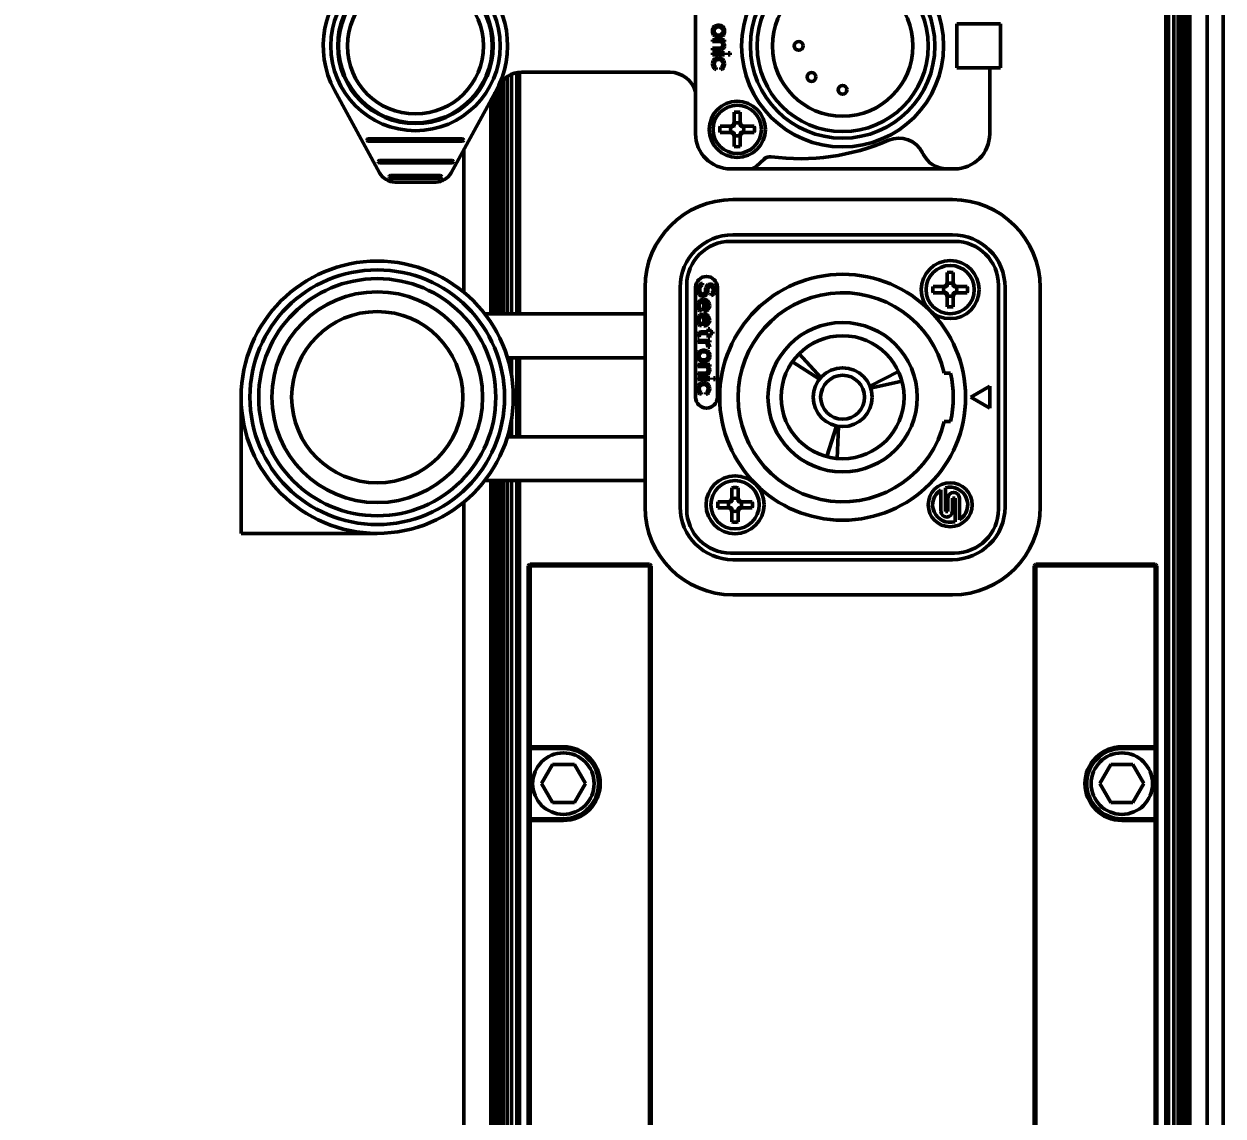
# Model space of a CAD drawing. Header units: millimetres. Extents: x 0 to 3000, y 0 to 3000.
# Drawn here: x 1455.5 to 1592, y 348 to 472.4 of the extents above; entities that cross this region are included whole.
import ezdxf

# ---------------------------------------------------------------- set-up
doc = ezdxf.new("R2010")
doc.units = ezdxf.units.MM
doc.layers.add('Dimension (ANSI)', color=7, linetype='Continuous', lineweight=25)
doc.layers.add('Visible (ANSI)', color=7, linetype='Continuous', lineweight=50)
doc.styles.add('Note Text (ANSI)', font='tahoma.ttf')
doc.dimstyles.new('Default - mm (ANSI)', dxfattribs={"dimtxt": 10, "dimasz": 2.5, "dimexe": 3.175, "dimexo": 1.6002, "dimgap": 0.8, "dimtad": 0, "dimtoh": 1, "dimrnd": 1e-08, "dimzin": 4, "dimdsep": 46, "dimtxsty": 'Note Text (ANSI)', "dimcen": 0.09, "dimdle": 10, "dimclrd": 256, "dimclre": 256, "dimclrt": 256, "dimadec": 1, "dimazin": 1, "dimtfac": 0.3048, "dimtofl": 0, "dimtmove": 0, "dimatfit": 3, "dimfxl": 1, "dimtolj": 1, "dimtzin": 4, "dimlwd": -1, "dimlwe": -1, "dimarcsym": 0})

# ---------------------------------------------------------------- blocks, each defined once
blk = doc.blocks.new('*D17')
at = {"layer": 'Defpoints', "color": 0, "transparency": 16777216}
for p in [(1548.72, 1134.87), (1322.72, 253.67), (1548.72, 253.67)]:
    blk.add_point(p, dxfattribs=at)
at = {"layer": 'Dimension (ANSI)', "transparency": 16777216}
for p, q in [((1547.12, 1134.87), (1319.54, 1134.87)), ((1322.72, 1132.37), (1322.72, 743.43)), ((1322.72, 256.17), (1322.72, 645.11)), ((1547.12, 253.67), (1319.54, 253.67))]:
    blk.add_line(p, q, dxfattribs=at)
for points in [[(1322.3, 1132.37), (1323.13, 1132.37), (1322.72, 1134.87)], [(1322.3, 256.17), (1323.13, 256.17), (1322.72, 253.67)]]:
    blk.add_solid(points, dxfattribs=at)
at = {"layer": 'Dimension (ANSI)', "transparency": 16777216, "insert": (1316.18, 645.91), "char_height": 10, "attachment_point": 1, "rotation": 90, "style": 'Note Text (ANSI)'}
blk.add_mtext('\\A1;881.20 [34.7 in]', dxfattribs=at)

msp = doc.modelspace()

# ---------------------------------------------------------------- linework, layer by layer
at = {"layer": 'Visible (ANSI)'}
for p, q in [((1585.5164, 1101.867), (1585.5164, 286.667)), ((1585.8267, 286.667), (1585.8267, 1101.867)), ((1586.4425, 286.667), (1586.4425, 1101.867)), ((1586.9315, 286.667), (1586.9315, 1101.867)), ((1587.3602, 286.667), (1587.3602, 1101.867)), ((1587.7329, 286.667), (1587.7329, 1101.867)), ((1588.0497, 286.667), (1588.0497, 1101.867)), ((1588.2715, 286.667), (1588.2715, 1101.867)), ((1590.2218, 1101.867), (1590.2218, 286.667)), ((1592.0391, 286.667), (1592.0391, 1101.867)), ((1531.9668, 459.867), (1531.9668, 479.867)), ((1533.9068, 471.732), (1533.9493, 471.8986)), ((1533.9068, 471.3986), (1533.9068, 471.732)), ((1533.9493, 471.232), (1533.9068, 471.3986)), ((1533.9493, 471.8986), (1533.9919, 471.982)), ((1533.9919, 471.1486), (1533.9493, 471.232)), ((1533.9919, 471.982), (1534.077, 472.0653)), ((1534.077, 471.0653), (1533.9919, 471.1486)), ((1534.077, 472.0653), (1534.2046, 472.1486)), ((1534.1195, 471.8153), (1534.077, 471.6486)), ((1534.077, 471.6486), (1534.077, 471.482)), ((1534.077, 471.482), (1534.1195, 471.3153)), ((1534.2046, 471.8986), (1534.1195, 471.8153)), ((1534.1195, 471.3153), (1534.2046, 471.232)), ((1534.2046, 472.1486), (1534.5025, 472.232)), ((1534.3323, 471.982), (1534.2046, 471.8986)), ((1534.2046, 471.232), (1534.3323, 471.1486)), ((1534.5025, 472.0236), (1534.3323, 471.982)), ((1534.3323, 471.1486), (1534.5025, 471.107)), ((1534.5025, 472.232), (1534.6727, 472.232)), ((1534.6727, 472.0236), (1534.5025, 472.0236)), ((1534.5025, 471.107), (1534.6727, 471.107)), ((1534.6727, 472.232), (1534.8429, 472.1903)), ((1534.8429, 471.982), (1534.6727, 472.0236)), ((1534.6727, 471.107), (1534.8429, 471.1486)), ((1534.8429, 472.1903), (1534.9706, 472.1486)), ((1534.9706, 471.8986), (1534.8429, 471.982)), ((1534.8429, 471.1486), (1534.9706, 471.232)), ((1534.9706, 472.1486), (1535.0983, 472.0653)), ((1535.0557, 471.8153), (1534.9706, 471.8986)), ((1534.9706, 471.232), (1535.0557, 471.3153)), ((1535.0983, 471.6486), (1535.0557, 471.8153)), ((1535.0557, 471.3153), (1535.0983, 471.482)), ((1535.0983, 472.0653), (1535.1834, 471.982)), ((1535.0983, 471.482), (1535.0983, 471.6486)), ((1535.1834, 471.1486), (1535.0983, 471.0653)), ((1535.1834, 471.982), (1535.2259, 471.8986)), ((1535.2259, 471.232), (1535.1834, 471.1486)), ((1535.2259, 471.8986), (1535.2685, 471.732)), ((1535.2685, 471.3986), (1535.2259, 471.232)), ((1535.2685, 471.732), (1535.2685, 471.3986)), ((1561.7159, 472.367), (1566.7159, 472.367)), ((1561.7159, 467.367), (1561.7159, 472.367)), ((1566.7159, 472.367), (1566.7159, 467.367)), ((1533.9068, 470.357), (1533.9068, 470.5653)), ((1533.9068, 470.5653), (1535.2685, 470.5653)), ((1534.8855, 470.357), (1533.9068, 470.357)), ((1534.2046, 470.982), (1534.077, 471.0653)), ((1534.5025, 470.8986), (1534.2046, 470.982)), ((1534.6727, 470.8986), (1534.5025, 470.8986)), ((1534.8429, 470.9403), (1534.6727, 470.8986)), ((1534.9706, 470.982), (1534.8429, 470.9403)), ((1534.9706, 470.2736), (1534.8855, 470.357)), ((1535.0983, 471.0653), (1534.9706, 470.982)), ((1535.0557, 470.1486), (1534.9706, 470.2736)), ((1535.0131, 469.732), (1535.0557, 469.8153)), ((1535.2685, 470.357), (1535.0557, 470.357)), ((1535.0557, 470.357), (1535.1408, 470.2736)), ((1535.0983, 469.982), (1535.0557, 470.1486)), ((1535.0557, 469.8153), (1535.0983, 469.982)), ((1535.1408, 470.2736), (1535.2259, 470.1486)), ((1535.2259, 470.1486), (1535.2685, 469.982)), ((1535.2685, 469.8153), (1535.2259, 469.6903)), ((1535.2685, 470.5653), (1535.2685, 470.357)), ((1535.2685, 469.982), (1535.2685, 469.8153)), ((1533.9068, 469.3986), (1533.9068, 469.607)), ((1533.9068, 469.607), (1534.7153, 469.607)), ((1534.7153, 469.3986), (1533.9068, 469.3986)), ((1533.9068, 468.857), (1533.9068, 469.0653)), ((1533.9068, 469.0653), (1535.2685, 469.0653)), ((1535.2685, 468.857), (1533.9068, 468.857)), ((1534.077, 468.3153), (1534.1621, 468.3986)), ((1534.1621, 468.3986), (1534.3323, 468.482)), ((1534.3323, 468.482), (1534.5876, 468.5236)), ((1534.5876, 468.5236), (1534.8429, 468.482)), ((1534.7153, 469.607), (1534.928, 469.6486)), ((1534.928, 469.4403), (1534.7153, 469.3986)), ((1534.8429, 468.482), (1535.0131, 468.3986)), ((1534.928, 469.6486), (1535.0131, 469.732)), ((1535.0557, 469.482), (1534.928, 469.4403)), ((1535.0131, 468.3986), (1535.0983, 468.3153)), ((1535.1408, 469.5653), (1535.0557, 469.482)), ((1535.2259, 469.6903), (1535.1408, 469.5653)), ((1535.2685, 469.0653), (1535.2685, 468.857)), ((1535.694, 468.857), (1535.694, 469.0653)), ((1535.694, 469.0653), (1535.9068, 469.0653)), ((1535.9068, 468.857), (1535.694, 468.857)), ((1535.9068, 469.0653), (1535.9068, 468.857)), ((1533.9068, 467.8153), (1533.9493, 468.0653)), ((1533.9493, 467.5236), (1533.9068, 467.8153)), ((1533.9493, 468.0653), (1533.9919, 468.1903)), ((1534.0344, 467.357), (1533.9493, 467.5236)), ((1533.9919, 468.1903), (1534.077, 468.3153)), ((1534.1621, 467.232), (1534.0344, 467.357)), ((1534.1621, 468.107), (1534.077, 467.857)), ((1534.077, 467.857), (1534.1195, 467.5653)), ((1534.1195, 467.5653), (1534.2046, 467.4403)), ((1534.2897, 468.232), (1534.1621, 468.107)), ((1534.3323, 467.1903), (1534.1621, 467.232)), ((1534.2046, 467.4403), (1534.3323, 467.3986)), ((1534.5025, 468.3153), (1534.2897, 468.232)), ((1534.3323, 467.3986), (1534.3323, 467.1903)), ((1534.6302, 468.3153), (1534.5025, 468.3153)), ((1534.8004, 468.2736), (1534.6302, 468.3153)), ((1534.8855, 468.232), (1534.8004, 468.2736)), ((1534.8429, 467.3986), (1534.9706, 467.4403)), ((1534.8429, 467.1903), (1534.8429, 467.3986)), ((1535.0131, 467.232), (1534.8429, 467.1903)), ((1535.0131, 468.107), (1534.8855, 468.232)), ((1534.9706, 467.4403), (1535.0557, 467.5653)), ((1535.0557, 468.0236), (1535.0131, 468.107)), ((1535.1408, 467.357), (1535.0131, 467.232)), ((1535.0983, 467.857), (1535.0557, 468.0236)), ((1535.0557, 467.5653), (1535.0983, 467.857)), ((1535.0983, 468.3153), (1535.1834, 468.1903)), ((1535.2259, 467.5236), (1535.1408, 467.357)), ((1535.1834, 468.1903), (1535.2259, 468.0653)), ((1535.2259, 468.0653), (1535.2685, 467.8153)), ((1535.2685, 467.8153), (1535.2259, 467.5236)), ((1566.7159, 467.367), (1561.7159, 467.367)), ((1565.4668, 467.367), (1565.4668, 459.867)), ((1510.0734, 466.0223), (1510.0734, 439.367)), ((1510.502, 466.3671), (1510.502, 439.367)), ((1510.9911, 466.6298), (1510.9911, 439.367)), ((1511.6068, 466.8155), (1511.6068, 439.367)), ((1511.9172, 439.367), (1511.9172, 466.8571)), ((1529.0668, 466.867), (1512.1602, 466.867)), ((1495.9933, 455.4085), (1490.8474, 464.833)), ((1509.1371, 464.5775), (1504.1307, 455.4085)), ((1509.123, 464.5517), (1509.123, 439.367)), ((1509.3838, 465.0252), (1509.3838, 439.367)), ((1509.7006, 465.5847), (1509.7006, 439.367)), ((1508.6399, 463.6669), (1508.6399, 439.367)), ((1508.677, 463.7348), (1508.677, 439.367)), ((1508.7696, 463.9044), (1508.7696, 439.367)), ((1508.9183, 464.1767), (1508.9183, 439.367)), ((1536.3668, 462.3127), (1536.3668, 461.217)), ((1537.0668, 462.3127), (1537.0668, 461.217)), ((1535.8668, 460.717), (1534.771, 460.717)), ((1535.8668, 460.717), (1536.2617, 460.717)), ((1536.3668, 460.822), (1536.3668, 461.217)), ((1537.0668, 461.217), (1537.0668, 460.822)), ((1537.1719, 460.717), (1537.5668, 460.717)), ((1538.6625, 460.717), (1537.5668, 460.717)), ((1494.6868, 459.277), (1505.4068, 459.277)), ((1505.4068, 459.007), (1494.6868, 459.007)), ((1535.8668, 460.017), (1534.771, 460.017)), ((1536.2617, 460.017), (1535.8668, 460.017)), ((1536.3668, 459.517), (1536.3668, 459.9119)), ((1536.3668, 459.517), (1536.3668, 458.4212)), ((1537.0668, 459.9119), (1537.0668, 459.517)), ((1537.0668, 459.517), (1537.0668, 458.4212)), ((1537.5668, 460.017), (1537.1719, 460.017)), ((1538.6625, 460.017), (1537.5668, 460.017)), ((1505.5945, 441.8119), (1505.5945, 458.0893)), ((1557.8949, 457.5509), (1557.8282, 457.6875)), ((1495.9768, 456.827), (1504.2468, 456.827)), ((1504.2468, 456.557), (1495.9768, 456.557)), ((1539.7712, 456.9848), (1538.8547, 456.1341)), ((1497.2268, 455.097), (1502.8968, 455.097)), ((1502.8968, 454.827), (1497.2268, 454.827)), ((1538.1744, 455.867), (1535.9668, 455.867)), ((1538.1744, 455.867), (1560.5908, 455.867)), ((1561.4668, 455.867), (1560.5908, 455.867)), ((1497.7487, 454.367), (1502.3753, 454.367)), ((1536.2168, 452.367), (1561.2168, 452.367)), ((1561.2168, 448.367), (1536.2168, 448.367)), ((1561.4668, 447.617), (1535.9668, 447.617)), ((1560.6168, 444.0627), (1560.6168, 442.967)), ((1561.3168, 444.0627), (1561.3168, 442.967)), ((1530.9668, 442.617), (1530.9668, 417.117)), ((1532.2168, 442.2836), (1532.2593, 442.492)), ((1532.2593, 442.492), (1532.387, 442.7003)), ((1532.387, 442.7003), (1532.5997, 442.8253)), ((1532.5146, 442.4503), (1532.4721, 442.2836)), ((1532.6423, 442.5753), (1532.5146, 442.4503)), ((1532.5997, 442.8253), (1532.77, 442.867)), ((1532.77, 442.617), (1532.6423, 442.5753)), ((1532.77, 442.867), (1532.77, 442.617)), ((1533.1529, 442.367), (1533.238, 442.5336)), ((1533.238, 442.5336), (1533.4083, 442.7003)), ((1533.4083, 442.7003), (1533.5785, 442.742)), ((1533.4934, 442.4503), (1533.4083, 442.3253)), ((1533.621, 442.492), (1533.4934, 442.4503)), ((1533.5785, 442.742), (1533.7487, 442.742)), ((1533.7061, 442.492), (1533.621, 442.492)), ((1533.8338, 442.4503), (1533.7061, 442.492)), ((1533.7487, 442.742), (1533.9189, 442.7003)), ((1533.9189, 442.3253), (1533.8338, 442.4503)), ((1533.9189, 442.7003), (1534.0891, 442.5336)), ((1534.0891, 442.5336), (1534.1742, 442.367)), ((1560.1168, 442.467), (1559.021, 442.467)), ((1560.1168, 442.467), (1560.5117, 442.467)), ((1560.6168, 442.572), (1560.6168, 442.967)), ((1561.3168, 442.967), (1561.3168, 442.572)), ((1561.4219, 442.467), (1561.8168, 442.467)), ((1562.9125, 442.467), (1561.8168, 442.467)), ((1566.4668, 417.117), (1566.4668, 442.617)), ((1526.2168, 417.367), (1526.2168, 442.367)), ((1530.2168, 442.367), (1530.2168, 417.367)), ((1531.9668, 429.867), (1531.9668, 442.367)), ((1532.2168, 441.9503), (1532.2168, 442.2836)), ((1532.2593, 441.742), (1532.2168, 441.9503)), ((1532.3444, 441.5753), (1532.2593, 441.742)), ((1532.5146, 441.4086), (1532.3444, 441.5753)), ((1532.4721, 442.2836), (1532.4721, 441.9503)), ((1532.4721, 441.9503), (1532.5146, 441.7836)), ((1532.5146, 441.7836), (1532.5997, 441.6586)), ((1532.6849, 441.3253), (1532.5146, 441.4086)), ((1532.5997, 441.6586), (1532.7274, 441.5753)), ((1532.8976, 441.3253), (1532.6849, 441.3253)), ((1532.7274, 441.5753), (1532.8551, 441.5753)), ((1532.8551, 441.5753), (1532.9827, 441.6586)), ((1533.0678, 441.4086), (1532.8976, 441.3253)), ((1532.9827, 441.6586), (1533.0678, 441.7836)), ((1533.0678, 441.7836), (1533.1104, 441.9503)), ((1533.238, 441.5753), (1533.0678, 441.4086)), ((1533.1104, 442.2003), (1533.1529, 442.367)), ((1533.1104, 441.9503), (1533.1104, 442.2003)), ((1533.3231, 441.742), (1533.238, 441.5753)), ((1533.3657, 441.9503), (1533.3231, 441.742)), ((1533.4083, 442.3253), (1533.3657, 442.2003)), ((1533.3657, 442.2003), (1533.3657, 441.9503)), ((1533.7487, 441.7003), (1533.8338, 441.742)), ((1533.7487, 441.4503), (1533.7487, 441.7003)), ((1533.8763, 441.492), (1533.7487, 441.4503)), ((1533.8338, 441.742), (1533.9189, 441.8253)), ((1534.0466, 441.617), (1533.8763, 441.492)), ((1533.9614, 442.2003), (1533.9189, 442.3253)), ((1533.9189, 441.8253), (1533.9614, 441.9503)), ((1533.9614, 441.9503), (1533.9614, 442.2003)), ((1534.1742, 441.7836), (1534.0466, 441.617)), ((1534.1742, 442.367), (1534.2168, 442.2003)), ((1534.2168, 441.992), (1534.1742, 441.7836)), ((1534.2168, 442.2003), (1534.2168, 441.992)), ((1534.4668, 442.367), (1534.4668, 429.867)), ((1560.1168, 441.767), (1559.021, 441.767)), ((1560.5117, 441.767), (1560.1168, 441.767)), ((1560.6168, 441.267), (1560.6168, 441.6619)), ((1560.6168, 441.267), (1560.6168, 440.1712)), ((1561.3168, 441.6619), (1561.3168, 441.267)), ((1561.3168, 441.267), (1561.3168, 440.1712)), ((1561.8168, 441.767), (1561.4219, 441.767)), ((1562.9125, 441.767), (1561.8168, 441.767)), ((1567.2168, 417.367), (1567.2168, 442.367)), ((1571.2168, 442.367), (1571.2168, 417.367)), ((1532.2168, 440.2836), (1532.2593, 440.5336)), ((1532.2593, 439.992), (1532.2168, 440.2836)), ((1532.2593, 440.5336), (1532.3019, 440.6586)), ((1532.3444, 439.8253), (1532.2593, 439.992)), ((1532.3019, 440.6586), (1532.387, 440.7836)), ((1532.4721, 439.7003), (1532.3444, 439.8253)), ((1532.387, 440.7836), (1532.4721, 440.867)), ((1532.4295, 440.492), (1532.387, 440.3253)), ((1532.387, 440.3253), (1532.4295, 440.0336)), ((1532.4721, 440.5753), (1532.4295, 440.492)), ((1532.4295, 440.0336), (1532.5146, 439.9086)), ((1532.4721, 440.867), (1532.6423, 440.9503)), ((1532.5997, 440.7003), (1532.4721, 440.5753)), ((1532.6423, 439.6586), (1532.4721, 439.7003)), ((1532.5146, 439.9086), (1532.6423, 439.867)), ((1532.6849, 440.742), (1532.5997, 440.7003)), ((1532.6423, 440.9503), (1532.8976, 440.992)), ((1532.6423, 439.867), (1532.6423, 439.6586)), ((1532.8125, 440.7836), (1532.6849, 440.742)), ((1532.8976, 440.7836), (1532.8125, 440.7836)), ((1532.8976, 440.992), (1533.1529, 440.9503)), ((1532.8976, 439.6586), (1532.8976, 440.7836)), ((1533.0678, 440.742), (1533.0678, 439.867)), ((1533.1104, 440.742), (1533.0678, 440.742)), ((1533.0678, 439.867), (1533.1529, 439.867)), ((1533.238, 439.7003), (1533.0678, 439.6586)), ((1533.1955, 440.7003), (1533.1104, 440.742)), ((1533.1529, 440.9503), (1533.3231, 440.867)), ((1533.1529, 439.867), (1533.2806, 439.9503)), ((1533.3231, 440.5753), (1533.1955, 440.7003)), ((1533.4083, 439.8253), (1533.238, 439.7003)), ((1533.2806, 439.9503), (1533.3657, 440.0753)), ((1533.3231, 440.867), (1533.4083, 440.7836)), ((1533.3657, 440.492), (1533.3231, 440.5753)), ((1533.4083, 440.3253), (1533.3657, 440.492)), ((1533.3657, 440.0753), (1533.4083, 440.3253)), ((1533.4083, 440.7836), (1533.4934, 440.6586)), ((1533.5359, 440.0336), (1533.4083, 439.8253)), ((1533.4934, 440.6586), (1533.5359, 440.5336)), ((1533.5359, 440.5336), (1533.5785, 440.2836)), ((1533.5785, 440.2836), (1533.5359, 440.0336)), ((1526.2168, 439.367), (1507.9642, 439.367)), ((1532.2168, 438.617), (1532.2593, 438.867)), ((1532.2593, 438.3253), (1532.2168, 438.617)), ((1532.2593, 438.867), (1532.3019, 438.992)), ((1532.3019, 438.992), (1532.387, 439.117)), ((1532.387, 439.117), (1532.4721, 439.2003)), ((1532.4295, 438.8253), (1532.387, 438.6586)), ((1532.387, 438.6586), (1532.4295, 438.367)), ((1532.4721, 438.9086), (1532.4295, 438.8253)), ((1532.4295, 438.367), (1532.5146, 438.242)), ((1532.4721, 439.2003), (1532.6423, 439.2836)), ((1532.5997, 439.0336), (1532.4721, 438.9086)), ((1532.6849, 439.0753), (1532.5997, 439.0336)), ((1532.6423, 439.2836), (1532.8976, 439.3253)), ((1532.8125, 439.117), (1532.6849, 439.0753)), ((1532.8976, 439.117), (1532.8125, 439.117)), ((1533.0678, 439.6586), (1532.8976, 439.6586)), ((1532.8976, 439.3253), (1533.1529, 439.2836)), ((1532.8976, 437.992), (1532.8976, 439.117)), ((1533.0678, 439.0753), (1533.0678, 438.2003)), ((1533.1104, 439.0753), (1533.0678, 439.0753)), ((1533.1955, 439.0336), (1533.1104, 439.0753)), ((1533.1529, 439.2836), (1533.3231, 439.2003)), ((1533.3231, 438.9086), (1533.1955, 439.0336)), ((1533.2806, 438.2836), (1533.3657, 438.4086)), ((1533.3231, 439.2003), (1533.4083, 439.117)), ((1533.3657, 438.8253), (1533.3231, 438.9086)), ((1533.4083, 438.6586), (1533.3657, 438.8253)), ((1533.3657, 438.4086), (1533.4083, 438.6586)), ((1533.4083, 439.117), (1533.4934, 438.992)), ((1533.5359, 438.367), (1533.4083, 438.1586)), ((1533.4934, 438.992), (1533.5359, 438.867)), ((1533.5359, 438.867), (1533.5785, 438.617)), ((1533.5785, 438.617), (1533.5359, 438.367)), ((1532.2168, 436.742), (1532.2593, 436.992)), ((1532.3444, 438.1586), (1532.2593, 438.3253)), ((1532.2593, 436.992), (1532.3019, 437.117)), ((1532.3019, 437.117), (1532.387, 437.242)), ((1532.4721, 438.0336), (1532.3444, 438.1586)), ((1532.387, 437.242), (1532.5572, 437.3253)), ((1532.5146, 437.0753), (1532.4295, 436.9503)), ((1532.6423, 437.992), (1532.4721, 438.0336)), ((1532.5146, 438.242), (1532.6423, 438.2003)), ((1532.6423, 437.117), (1532.5146, 437.0753)), ((1532.5572, 437.3253), (1533.4083, 437.3253)), ((1532.6423, 438.2003), (1532.6423, 437.992)), ((1533.4083, 437.117), (1532.6423, 437.117)), ((1533.0678, 437.992), (1532.8976, 437.992)), ((1533.0678, 438.2003), (1533.1529, 438.2003)), ((1533.238, 438.0336), (1533.0678, 437.992)), ((1533.1529, 438.2003), (1533.2806, 438.2836)), ((1533.4083, 438.1586), (1533.238, 438.0336)), ((1533.4083, 437.3253), (1533.4083, 437.6586)), ((1533.4083, 437.6586), (1533.5785, 437.6586)), ((1533.4083, 436.6586), (1533.4083, 437.117)), ((1533.5785, 437.6586), (1533.5785, 437.3253)), ((1533.5785, 437.3253), (1533.9189, 437.3253)), ((1533.9189, 437.117), (1533.5785, 437.117)), ((1533.5785, 437.117), (1533.5785, 436.6586)), ((1533.9189, 437.3253), (1533.9189, 437.117)), ((1532.387, 436.742), (1532.2168, 436.742)), ((1532.2168, 436.117), (1532.2168, 436.3253)), ((1532.2168, 436.3253), (1533.5785, 436.3253)), ((1533.0678, 436.117), (1532.2168, 436.117)), ((1532.4295, 436.9503), (1532.387, 436.742)), ((1533.238, 435.992), (1533.0678, 436.117)), ((1533.3231, 435.8253), (1533.238, 435.992)), ((1533.5785, 436.117), (1533.3231, 436.117)), ((1533.3231, 436.117), (1533.4083, 436.0336)), ((1533.3657, 435.5753), (1533.3231, 435.8253)), ((1533.5785, 436.6586), (1533.4083, 436.6586)), ((1533.4083, 436.0336), (1533.4934, 435.9086)), ((1533.4934, 435.9086), (1533.5359, 435.7836)), ((1533.5359, 435.7836), (1533.5785, 435.5753)), ((1533.5785, 436.3253), (1533.5785, 436.117)), ((1510.5492, 434.367), (1526.2168, 434.367)), ((1510.9911, 434.367), (1510.9911, 432.5024)), ((1511.6068, 434.367), (1511.6068, 425.367)), ((1511.9172, 425.367), (1511.9172, 434.367)), ((1532.2168, 434.742), (1532.2593, 434.9086)), ((1532.2168, 434.4086), (1532.2168, 434.742)), ((1532.2593, 434.242), (1532.2168, 434.4086)), ((1532.2593, 434.9086), (1532.3019, 434.992)), ((1532.3019, 434.1586), (1532.2593, 434.242)), ((1532.3019, 434.992), (1532.387, 435.0753)), ((1532.387, 435.0753), (1532.5146, 435.1586)), ((1532.4295, 434.8253), (1532.387, 434.6586)), ((1532.387, 434.6586), (1532.387, 434.492)), ((1532.387, 434.492), (1532.4295, 434.3253)), ((1532.5146, 434.9086), (1532.4295, 434.8253)), ((1532.4295, 434.3253), (1532.5146, 434.242)), ((1532.5146, 435.1586), (1532.8125, 435.242)), ((1532.6423, 434.992), (1532.5146, 434.9086)), ((1532.5146, 434.242), (1532.6423, 434.1586)), ((1532.8125, 435.0336), (1532.6423, 434.992)), ((1532.8125, 435.242), (1532.9827, 435.242)), ((1532.9827, 435.0336), (1532.8125, 435.0336)), ((1532.9827, 435.242), (1533.1529, 435.2003)), ((1533.1529, 434.992), (1532.9827, 435.0336)), ((1533.1529, 435.2003), (1533.2806, 435.1586)), ((1533.2806, 434.9086), (1533.1529, 434.992)), ((1533.1529, 434.1586), (1533.2806, 434.242)), ((1533.2806, 435.1586), (1533.4083, 435.0753)), ((1533.3657, 434.8253), (1533.2806, 434.9086)), ((1533.2806, 434.242), (1533.3657, 434.3253)), ((1533.5785, 435.5753), (1533.3657, 435.5753)), ((1533.4083, 434.6586), (1533.3657, 434.8253)), ((1533.3657, 434.3253), (1533.4083, 434.492)), ((1533.4083, 435.0753), (1533.4934, 434.992)), ((1533.4083, 434.492), (1533.4083, 434.6586)), ((1533.4934, 434.992), (1533.5359, 434.9086)), ((1533.5359, 434.242), (1533.4934, 434.1586)), ((1533.5359, 434.9086), (1533.5785, 434.742)), ((1533.5785, 434.4086), (1533.5359, 434.242)), ((1533.5785, 434.742), (1533.5785, 434.4086)), ((1543.7522, 434.8018), (1546.2237, 432.1046)), ((1532.2168, 433.367), (1532.2168, 433.5753)), ((1532.2168, 433.5753), (1533.5785, 433.5753)), ((1533.1955, 433.367), (1532.2168, 433.367)), ((1532.387, 434.0753), (1532.3019, 434.1586)), ((1532.5146, 433.992), (1532.387, 434.0753)), ((1532.8125, 433.9086), (1532.5146, 433.992)), ((1532.6423, 434.1586), (1532.8125, 434.117)), ((1532.8125, 434.117), (1532.9827, 434.117)), ((1532.9827, 433.9086), (1532.8125, 433.9086)), ((1532.9827, 434.117), (1533.1529, 434.1586)), ((1533.1529, 433.9503), (1532.9827, 433.9086)), ((1533.2806, 433.992), (1533.1529, 433.9503)), ((1533.2806, 433.2836), (1533.1955, 433.367)), ((1533.4083, 434.0753), (1533.2806, 433.992)), ((1533.3657, 433.1586), (1533.2806, 433.2836)), ((1533.5785, 433.367), (1533.3657, 433.367)), ((1533.3657, 433.367), (1533.4508, 433.2836)), ((1533.4083, 432.992), (1533.3657, 433.1586)), ((1533.3657, 432.8253), (1533.4083, 432.992)), ((1533.4934, 434.1586), (1533.4083, 434.0753)), ((1533.4508, 433.2836), (1533.5359, 433.1586)), ((1533.5359, 433.1586), (1533.5785, 432.992)), ((1533.5785, 433.5753), (1533.5785, 433.367)), ((1533.5785, 432.992), (1533.5785, 432.8253)), ((1546.0802, 431.9336), (1542.9948, 433.8992)), ((1532.2168, 432.4086), (1532.2168, 432.617)), ((1532.2168, 432.617), (1533.0253, 432.617)), ((1533.0253, 432.4086), (1532.2168, 432.4086)), ((1532.2168, 431.867), (1532.2168, 432.0753)), ((1532.2168, 432.0753), (1533.5785, 432.0753)), ((1533.5785, 431.867), (1532.2168, 431.867)), ((1532.6423, 431.492), (1532.8976, 431.5336)), ((1532.8976, 431.5336), (1533.1529, 431.492)), ((1533.0253, 432.617), (1533.238, 432.6586)), ((1533.238, 432.4503), (1533.0253, 432.4086)), ((1533.238, 432.6586), (1533.3231, 432.742)), ((1533.3657, 432.492), (1533.238, 432.4503)), ((1533.3231, 432.742), (1533.3657, 432.8253)), ((1533.4508, 432.5753), (1533.3657, 432.492)), ((1533.5359, 432.7003), (1533.4508, 432.5753)), ((1533.5785, 432.8253), (1533.5359, 432.7003)), ((1533.5785, 432.0753), (1533.5785, 431.867)), ((1534.004, 431.867), (1534.004, 432.0753)), ((1534.004, 432.0753), (1534.2168, 432.0753)), ((1534.2168, 431.867), (1534.004, 431.867)), ((1534.2168, 432.0753), (1534.2168, 431.867)), ((1551.8248, 431.117), (1555.0698, 432.8062)), ((1555.4728, 431.699), (1551.9012, 430.9072)), ((1560.2947, 432.617), (1561.013, 432.617)), ((1532.2168, 430.8253), (1532.2593, 431.0753)), ((1532.2593, 430.5336), (1532.2168, 430.8253)), ((1532.2593, 431.0753), (1532.3019, 431.2003)), ((1532.3444, 430.367), (1532.2593, 430.5336)), ((1532.3019, 431.2003), (1532.387, 431.3253)), ((1532.4721, 430.242), (1532.3444, 430.367)), ((1532.387, 431.3253), (1532.4721, 431.4086)), ((1532.4721, 431.117), (1532.387, 430.867)), ((1532.387, 430.867), (1532.4295, 430.5753)), ((1532.4295, 430.5753), (1532.5146, 430.4503)), ((1532.4721, 431.4086), (1532.6423, 431.492)), ((1532.5997, 431.242), (1532.4721, 431.117)), ((1532.6423, 430.2003), (1532.4721, 430.242)), ((1532.5146, 430.4503), (1532.6423, 430.4086)), ((1532.8125, 431.3253), (1532.5997, 431.242)), ((1532.6423, 430.4086), (1532.6423, 430.2003)), ((1532.9402, 431.3253), (1532.8125, 431.3253)), ((1533.1104, 431.2836), (1532.9402, 431.3253)), ((1533.1955, 431.242), (1533.1104, 431.2836)), ((1533.1529, 431.492), (1533.3231, 431.4086)), ((1533.1529, 430.4086), (1533.2806, 430.4503)), ((1533.1529, 430.2003), (1533.1529, 430.4086)), ((1533.3231, 430.242), (1533.1529, 430.2003)), ((1533.3231, 431.117), (1533.1955, 431.242)), ((1533.2806, 430.4503), (1533.3657, 430.5753)), ((1533.3231, 431.4086), (1533.4083, 431.3253)), ((1533.3657, 431.0336), (1533.3231, 431.117)), ((1533.4508, 430.367), (1533.3231, 430.242)), ((1533.4083, 430.867), (1533.3657, 431.0336)), ((1533.3657, 430.5753), (1533.4083, 430.867)), ((1533.4083, 431.3253), (1533.4934, 431.2003)), ((1533.5359, 430.5336), (1533.4508, 430.367)), ((1533.4934, 431.2003), (1533.5359, 431.0753)), ((1533.5359, 431.0753), (1533.5785, 430.8253)), ((1533.5785, 430.8253), (1533.5359, 430.5336)), ((1565.4668, 431.117), (1563.3017, 429.867)), ((1565.4668, 431.117), (1565.4668, 428.617)), ((1480.2168, 429.867), (1480.2168, 414.367)), ((1563.3017, 429.867), (1565.4668, 428.617)), ((1510.9911, 427.2315), (1510.9911, 425.367)), ((1546.9253, 423.1001), (1548.0254, 426.5891)), ((1548.2453, 426.5503), (1548.0858, 422.8955)), ((1561.013, 427.117), (1560.2947, 427.117)), ((1526.2168, 425.367), (1510.5492, 425.367)), ((1507.9642, 420.367), (1526.2168, 420.367)), ((1508.6399, 420.367), (1508.6399, 286.667)), ((1508.677, 420.367), (1508.677, 286.667)), ((1508.7696, 420.367), (1508.7696, 286.667)), ((1508.9183, 420.367), (1508.9183, 286.667)), ((1509.123, 420.367), (1509.123, 286.667)), ((1509.3838, 420.367), (1509.3838, 286.667)), ((1509.7006, 420.367), (1509.7006, 286.667)), ((1510.0734, 420.367), (1510.0734, 286.667)), ((1510.502, 420.367), (1510.502, 286.667)), ((1510.9911, 420.367), (1510.9911, 286.667)), ((1511.6068, 420.367), (1511.6068, 286.667)), ((1511.9172, 286.667), (1511.9172, 420.367)), ((1536.1168, 419.5627), (1536.1168, 418.467)), ((1536.8168, 419.5627), (1536.8168, 418.467)), ((1559.9168, 416.867), (1559.9168, 419.3192)), ((1560.4168, 419.5398), (1560.4168, 416.867)), ((1505.5945, 286.667), (1505.5945, 417.922)), ((1535.6168, 417.967), (1534.521, 417.967)), ((1535.6168, 417.967), (1536.0117, 417.967)), ((1536.1168, 418.072), (1536.1168, 418.467)), ((1536.8168, 418.467), (1536.8168, 418.072)), ((1536.9219, 417.967), (1537.3168, 417.967)), ((1538.4125, 417.967), (1537.3168, 417.967)), ((1560.7168, 416.867), (1560.7168, 418.367)), ((1561.5168, 418.367), (1561.2168, 418.367)), ((1561.2168, 418.367), (1561.2168, 416.867)), ((1561.5168, 415.6941), (1561.5168, 418.367)), ((1562.0168, 418.367), (1562.0168, 415.9148)), ((1535.6168, 417.267), (1534.521, 417.267)), ((1536.0117, 417.267), (1535.6168, 417.267)), ((1536.1168, 416.767), (1536.1168, 417.1619)), ((1536.1168, 416.767), (1536.1168, 415.6712)), ((1536.8168, 417.1619), (1536.8168, 416.767)), ((1536.8168, 416.767), (1536.8168, 415.6712)), ((1537.3168, 417.267), (1536.9219, 417.267)), ((1538.4125, 417.267), (1537.3168, 417.267)), ((1560.4168, 416.867), (1560.7168, 416.867)), ((1480.2168, 414.367), (1495.7168, 414.367)), ((1535.9668, 412.117), (1561.4668, 412.117)), ((1536.2168, 411.367), (1561.2168, 411.367)), ((1513.0168, 410.767), (1512.9168, 410.667)), ((1512.9168, 390.067), (1512.9168, 410.667)), ((1513.0168, 410.767), (1513.1168, 410.867)), ((1513.1168, 410.667), (1513.0168, 410.767)), ((1513.1168, 410.867), (1526.7168, 410.867)), ((1513.1168, 410.667), (1526.7168, 410.667)), ((1513.1168, 390.067), (1513.1168, 410.667)), ((1526.8168, 410.767), (1526.7168, 410.867)), ((1526.7168, 410.667), (1526.8168, 410.767)), ((1526.7168, 410.667), (1526.7168, 286.667)), ((1526.8168, 410.767), (1526.9168, 410.667)), ((1526.9168, 410.667), (1526.9168, 286.667)), ((1570.6168, 410.767), (1570.5168, 410.667)), ((1570.5168, 286.667), (1570.5168, 410.667)), ((1570.6168, 410.767), (1570.7168, 410.867)), ((1570.7168, 410.667), (1570.6168, 410.767)), ((1570.7168, 410.867), (1584.3168, 410.867)), ((1570.7168, 410.667), (1584.3168, 410.667)), ((1570.7168, 286.667), (1570.7168, 410.667)), ((1584.4168, 410.767), (1584.3168, 410.867)), ((1584.4168, 410.767), (1584.3168, 410.667)), ((1584.3168, 410.667), (1584.3168, 390.067)), ((1584.5168, 410.667), (1584.4168, 410.767)), ((1584.5168, 410.667), (1584.5168, 390.067)), ((1561.2168, 407.367), (1536.2168, 407.367)), ((1512.9168, 390.067), (1513.0168, 389.967)), ((1512.9168, 390.067), (1512.9168, 381.867)), ((1513.0168, 389.967), (1513.1168, 390.067)), ((1513.0168, 389.967), (1513.1168, 389.867)), ((1516.9168, 390.067), (1513.1168, 390.067)), ((1513.1168, 389.867), (1513.1168, 381.867)), ((1516.9168, 389.867), (1513.1168, 389.867)), ((1584.3168, 390.067), (1580.5168, 390.067)), ((1584.3168, 389.867), (1580.5168, 389.867)), ((1584.3168, 390.067), (1584.4168, 389.967)), ((1584.4168, 389.967), (1584.3168, 389.867)), ((1584.3168, 381.867), (1584.3168, 389.867)), ((1584.4168, 389.967), (1584.5168, 390.067)), ((1584.5168, 381.667), (1584.5168, 390.067)), ((1515.6668, 388.032), (1514.4168, 385.867)), ((1515.6668, 388.032), (1518.1668, 388.032)), ((1519.4168, 385.867), (1518.1668, 388.032)), ((1579.2668, 388.032), (1578.0168, 385.867)), ((1579.2668, 388.032), (1581.7668, 388.032)), ((1583.0168, 385.867), (1581.7668, 388.032)), ((1514.4168, 385.867), (1515.6668, 383.7019)), ((1518.1668, 383.7019), (1519.4168, 385.867)), ((1578.0168, 385.867), (1579.2668, 383.7019)), ((1581.7668, 383.7019), (1583.0168, 385.867)), ((1518.1668, 383.7019), (1515.6668, 383.7019)), ((1581.7668, 383.7019), (1579.2668, 383.7019)), ((1512.9168, 310.067), (1512.9168, 381.867)), ((1513.1168, 381.667), (1512.9168, 381.867)), ((1512.9168, 381.867), (1516.9168, 381.867)), ((1513.1168, 381.667), (1516.9168, 381.667)), ((1513.1168, 310.067), (1513.1168, 381.667)), ((1580.5168, 381.867), (1584.3168, 381.867)), ((1580.5168, 381.667), (1584.3168, 381.667)), ((1584.4168, 381.767), (1584.3168, 381.867)), ((1584.4168, 381.767), (1584.3168, 381.667)), ((1584.3168, 381.667), (1584.3168, 310.067)), ((1584.5168, 381.667), (1584.4168, 381.767)), ((1584.5168, 381.667), (1584.5168, 310.067))]:
    msp.add_line(p, q, dxfattribs=at)
for centre, radius in [((1548.7168, 469.867), 11.5), ((1500.0668, 469.867), 9.65), ((1548.7168, 469.867), 10.5), ((1548.7168, 469.867), 9.75), ((1500.0668, 469.867), 8.85), ((1500.0668, 469.867), 8.75), ((1500.0668, 469.867), 7.75), ((1548.7168, 469.867), 8), ((1543.7168, 469.867), 0.5), ((1545.1812, 466.3314), 0.5), ((1548.7168, 464.867), 0.5), ((1536.7168, 460.367), 3.2), ((1536.7168, 460.367), 2.75), ((1495.7168, 429.867), 15.5), ((1560.9668, 442.117), 3.3), ((1495.7168, 429.867), 14.5), ((1548.7168, 429.867), 14), ((1560.9668, 442.117), 2.75), ((1495.7168, 429.867), 13.5), ((1495.7168, 429.867), 12), ((1495.7168, 429.867), 9.75), ((1548.7168, 429.867), 8.5), ((1548.7168, 429.867), 7), ((1548.7168, 429.867), 3.35), ((1548.7168, 429.867), 2.5), ((1536.4668, 417.617), 3.3), ((1536.4668, 417.617), 2.75), ((1560.9668, 417.617), 2.5), ((1516.9168, 385.867), 3.5), ((1580.5168, 385.867), 3.5)]:
    msp.add_circle(centre, radius, dxfattribs=at)
for centre, radius, start, end in [((1500.0668, 469.867), 10.5, 329.750836, 208.635231), ((1512.1602, 463.867), 3, 90, 153.6122), ((1529.0668, 463.867), 3, 14.835112, 90), ((1536.7168, 460.367), 1.977, 79.802765, 100.197235), ((1536.7168, 460.367), 1.977, 169.802765, 190.197235), ((1536.7168, 460.367), 0.75, 152.181861, 207.818139), ((1536.7168, 460.367), 0.75, 62.181861, 117.818139), ((1536.7168, 460.367), 0.75, 332.181861, 27.818139), ((1536.7168, 460.367), 1.977, 349.802765, 10.197235), ((1494.6868, 459.107), 0.17, 90, 168.118834), ((1494.6868, 459.177), 0.17, 191.881159, 270), ((1505.4068, 459.107), 0.17, 11.880925, 90), ((1505.4068, 459.177), 0.17, 270, 348.118617), ((1535.9668, 459.867), 4, 180, 270), ((1536.7168, 460.367), 0.75, 242.181861, 297.818139), ((1543.8768, 482.217), 25.19, 262.485063, 293.532806), ((1555.1323, 456.3715), 3, 26.02, 113.532806), ((1561.4668, 459.867), 4, 270, 0), ((1536.7168, 460.367), 1.977, 259.802765, 280.197235), ((1560.5908, 458.867), 3, 206.02, 270), ((1495.9768, 456.657), 0.17, 90, 168.118841), ((1495.9768, 456.727), 0.17, 191.881166, 270), ((1504.2468, 456.657), 0.17, 11.880925, 90), ((1504.2468, 456.727), 0.17, 270, 348.118617), ((1538.1744, 456.867), 1, 270, 312.87), ((1540.4515, 456.2519), 1, 82.485063, 132.87), ((1497.7487, 456.367), 2, 208.635231, 270), ((1497.2268, 454.927), 0.17, 90, 168.118834), ((1497.2268, 454.997), 0.17, 191.881159, 270), ((1502.3753, 456.367), 2, 270, 331.364769), ((1502.8968, 454.927), 0.17, 11.880925, 90), ((1502.8968, 454.997), 0.17, 270, 348.118617), ((1536.2168, 442.367), 10, 90, 180), ((1561.2168, 442.367), 10, 0, 90), ((1536.2168, 442.367), 6, 90, 180), ((1561.2168, 442.367), 6, 0, 90), ((1535.9668, 442.617), 5, 90, 180), ((1561.4668, 442.617), 5, 0, 90), ((1560.9668, 442.117), 1.977, 79.802765, 100.197235), ((1533.2168, 442.367), 1.25, 0, 180), ((1560.9668, 442.117), 1.977, 169.802765, 190.197235), ((1560.9668, 442.117), 0.75, 152.181861, 207.818139), ((1560.9668, 442.117), 0.75, 62.181861, 117.818139), ((1560.9668, 442.117), 0.75, 332.181861, 27.818139), ((1560.9668, 442.117), 1.977, 349.802765, 10.197235), ((1548.7168, 429.867), 11.9, 13.361397, 346.638603), ((1560.9668, 442.117), 0.75, 242.181861, 297.818139), ((1560.9668, 442.117), 1.977, 259.802765, 280.197235), ((1548.7168, 429.867), 12.6, 347.393499, 12.606501), ((1533.2168, 429.867), 1.25, 180, 0), ((1536.4668, 417.617), 1.977, 79.802765, 100.197235), ((1560.9668, 417.617), 2, 121.668243, 285.962014), ((1560.9668, 417.617), 2, 301.668243, 105.962014), ((1536.4668, 417.617), 1.977, 169.802765, 190.197235), ((1536.4668, 417.617), 0.75, 152.181861, 207.818139), ((1536.4668, 417.617), 0.75, 62.181861, 117.818139), ((1536.4668, 417.617), 0.75, 332.181861, 27.818139), ((1536.4668, 417.617), 1.977, 349.802765, 10.197235), ((1561.3668, 418.367), 0.65, 0, 180), ((1536.2168, 417.367), 10, 180, 270), ((1536.2168, 417.367), 6, 180, 270), ((1535.9668, 417.117), 5, 180, 270), ((1536.4668, 417.617), 0.75, 242.181861, 297.818139), ((1560.5668, 416.867), 0.65, 180, 0), ((1561.2168, 417.367), 10, 270, 0), ((1561.2168, 417.367), 6, 270, 0), ((1561.4668, 417.117), 5, 270, 0), ((1536.4668, 417.617), 1.977, 259.802765, 280.197235), ((1516.9168, 385.867), 4.2, 270, 89.999999), ((1516.9168, 385.867), 4, 270, 90), ((1580.5168, 385.867), 4.2, 90, 269.999999), ((1580.5168, 385.867), 4, 90, 270)]:
    msp.add_arc(centre, radius, start, end, dxfattribs=at)
for centre, major_axis, start_param, end_param in [((1535.8362, 461.2475), (-0.3858, 0.3858), 2.38498604, 3.89819927), ((1537.5973, 461.2475), (-0.3858, -0.3858), 5.52657869, 7.03979192), ((1535.8362, 459.4864), (-0.3858, -0.3858), 2.38498604, 3.89819927), ((1537.5973, 459.4864), (-0.3858, 0.3858), 5.52657869, 7.03979192), ((1560.0862, 442.9975), (-0.3858, 0.3858), 2.38498604, 3.89819927), ((1561.8473, 442.9975), (-0.3858, -0.3858), 5.52657869, 7.03979192), ((1560.0862, 441.2364), (-0.3858, -0.3858), 2.38498604, 3.89819927), ((1561.8473, 441.2364), (-0.3858, 0.3858), 5.52657869, 7.03979192), ((1535.5862, 418.4975), (-0.3858, 0.3858), 2.38498604, 3.89819927), ((1537.3473, 418.4975), (-0.3858, -0.3858), 5.52657869, 7.03979192), ((1535.5862, 416.7364), (-0.3858, -0.3858), 2.38498604, 3.89819927), ((1537.3473, 416.7364), (-0.3858, 0.3858), 5.52657869, 7.03979192)]:
    msp.add_ellipse(centre, major_axis=major_axis, ratio=0.94401337, start_param=start_param, end_param=end_param, dxfattribs=at)
for points in [[(1536.2617, 460.717), (1536.2649, 460.717), (1536.2682, 460.7171), (1536.2829, 460.7183), (1536.2953, 460.7211), (1536.3182, 460.7311), (1536.3287, 460.7384), (1536.3454, 460.755), (1536.3526, 460.7655), (1536.3626, 460.7884), (1536.3655, 460.8008), (1536.3666, 460.8155), (1536.3668, 460.8188), (1536.3668, 460.822)], [(1537.0668, 460.822), (1537.0668, 460.8188), (1537.0669, 460.8155), (1537.0681, 460.8008), (1537.0709, 460.7884), (1537.0809, 460.7655), (1537.0882, 460.755), (1537.1048, 460.7384), (1537.1153, 460.7311), (1537.1382, 460.7211), (1537.1506, 460.7183), (1537.1654, 460.7171), (1537.1686, 460.717), (1537.1719, 460.717)], [(1536.3668, 459.9119), (1536.3668, 459.9151), (1536.3666, 459.9184), (1536.3655, 459.9331), (1536.3626, 459.9455), (1536.3526, 459.9684), (1536.3454, 459.9789), (1536.3287, 459.9956), (1536.3182, 460.0028), (1536.2953, 460.0128), (1536.2829, 460.0156), (1536.2682, 460.0168), (1536.2649, 460.017), (1536.2617, 460.017)], [(1537.1719, 460.017), (1537.1686, 460.017), (1537.1654, 460.0168), (1537.1506, 460.0156), (1537.1382, 460.0128), (1537.1153, 460.0028), (1537.1048, 459.9956), (1537.0882, 459.9789), (1537.0809, 459.9684), (1537.0709, 459.9455), (1537.0681, 459.9331), (1537.0669, 459.9184), (1537.0668, 459.9151), (1537.0668, 459.9119)], [(1560.5117, 442.467), (1560.5149, 442.467), (1560.5182, 442.4671), (1560.5329, 442.4683), (1560.5453, 442.4711), (1560.5682, 442.4811), (1560.5787, 442.4884), (1560.5954, 442.505), (1560.6026, 442.5155), (1560.6126, 442.5384), (1560.6155, 442.5508), (1560.6166, 442.5655), (1560.6168, 442.5688), (1560.6168, 442.572)], [(1561.3168, 442.572), (1561.3168, 442.5688), (1561.3169, 442.5655), (1561.3181, 442.5508), (1561.3209, 442.5384), (1561.3309, 442.5155), (1561.3382, 442.505), (1561.3548, 442.4884), (1561.3653, 442.4811), (1561.3882, 442.4711), (1561.4006, 442.4683), (1561.4154, 442.4671), (1561.4186, 442.467), (1561.4219, 442.467)], [(1560.6168, 441.6619), (1560.6168, 441.6651), (1560.6166, 441.6684), (1560.6155, 441.6831), (1560.6126, 441.6955), (1560.6026, 441.7184), (1560.5954, 441.7289), (1560.5787, 441.7456), (1560.5682, 441.7528), (1560.5453, 441.7628), (1560.5329, 441.7656), (1560.5182, 441.7668), (1560.5149, 441.767), (1560.5117, 441.767)], [(1561.4219, 441.767), (1561.4186, 441.767), (1561.4154, 441.7668), (1561.4006, 441.7656), (1561.3882, 441.7628), (1561.3653, 441.7528), (1561.3548, 441.7456), (1561.3382, 441.7289), (1561.3309, 441.7184), (1561.3209, 441.6955), (1561.3181, 441.6831), (1561.3169, 441.6684), (1561.3168, 441.6651), (1561.3168, 441.6619)], [(1536.0117, 417.967), (1536.0149, 417.967), (1536.0182, 417.9671), (1536.0329, 417.9683), (1536.0453, 417.9711), (1536.0682, 417.9811), (1536.0787, 417.9884), (1536.0954, 418.005), (1536.1026, 418.0155), (1536.1126, 418.0384), (1536.1155, 418.0508), (1536.1166, 418.0655), (1536.1168, 418.0688), (1536.1168, 418.072)], [(1536.8168, 418.072), (1536.8168, 418.0688), (1536.8169, 418.0655), (1536.8181, 418.0508), (1536.8209, 418.0384), (1536.8309, 418.0155), (1536.8382, 418.005), (1536.8548, 417.9884), (1536.8653, 417.9811), (1536.8882, 417.9711), (1536.9006, 417.9683), (1536.9154, 417.9671), (1536.9186, 417.967), (1536.9219, 417.967)], [(1536.1168, 417.1619), (1536.1168, 417.1651), (1536.1166, 417.1684), (1536.1155, 417.1831), (1536.1126, 417.1955), (1536.1026, 417.2184), (1536.0954, 417.2289), (1536.0787, 417.2456), (1536.0682, 417.2528), (1536.0453, 417.2628), (1536.0329, 417.2656), (1536.0182, 417.2668), (1536.0149, 417.267), (1536.0117, 417.267)], [(1536.9219, 417.267), (1536.9186, 417.267), (1536.9154, 417.2668), (1536.9006, 417.2656), (1536.8882, 417.2628), (1536.8653, 417.2528), (1536.8548, 417.2456), (1536.8382, 417.2289), (1536.8309, 417.2184), (1536.8209, 417.1955), (1536.8181, 417.1831), (1536.8169, 417.1684), (1536.8168, 417.1651), (1536.8168, 417.1619)]]:
    msp.add_open_spline(points, degree=3, knots=[0.0523129872, 0.0523129872, 0.0523129872, 0.0523129872, 0.0532901771, 0.0532901771, 0.0568277647, 0.0568277647, 0.0603653522, 0.0603653522, 0.0639029398, 0.0639029398, 0.0674405274, 0.0674405274, 0.0684177172, 0.0684177172, 0.0684177172, 0.0684177172], dxfattribs=at)

# ---------------------------------------------------------------- dimensions: what is measured, and where the dimension line sits
at = {"layer": 'Dimension (ANSI)'}
dim = msp.add_linear_dim(base=(1322.7168, 253.667), p1=(1548.7168, 1134.867), p2=(1548.7168, 253.667), angle=90, dimstyle='Default - mm (ANSI)', override={"dimgap": 0.8, "dimtoh": 0, "dimdec": 2, "dimtol": 0, "dimlim": 0, "dimtp": 0, "dimtm": 0, "dimtdec": 2, "dimatfit": 1}, dxfattribs=at)
dim.commit()
dim.dimension.update_dxf_attribs({"geometry": '*D17', "text_midpoint": (1322.7168, 694.267), "dimtype": 160})

doc.saveas('drawing.dxf')
